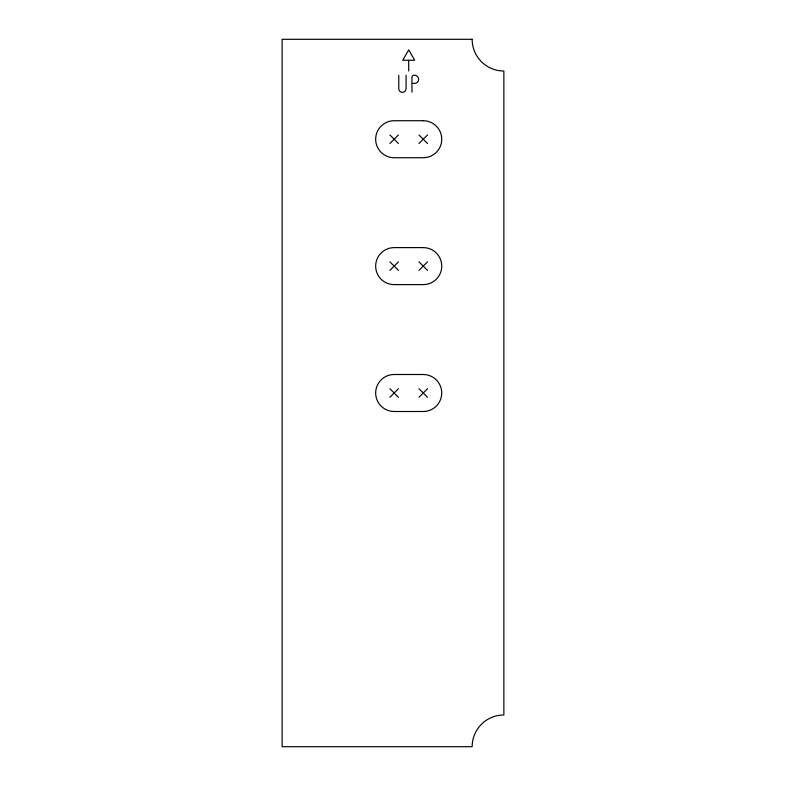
<?xml version="1.0" encoding="UTF-8"?>
<svg xmlns="http://www.w3.org/2000/svg" width="786" height="786" viewBox="0 0 786 786"><rect width="100%" height="100%" fill="white"/><g stroke="black" fill="none" stroke-linecap="round" stroke-linejoin="round"><path stroke-width="1.18" d="M389.895 143.494L398.433 134.956M418.967 143.494L427.515 134.956M389.895 270.384L398.433 261.846M418.967 270.384L427.515 261.846M389.895 397.274L398.433 388.726M418.967 397.274L427.515 388.726M408.278 60.247L402.717 60.247L408.7 49.872L414.694 60.247L408.7 60.247L408.7 71.025M412.385 83.404L414.566 83.404A4.077 4.077 0 0 0 418.643 79.327A4.077 4.077 0 0 0 414.566 75.25L413.937 75.25A1.985 1.985 0 0 0 411.962 77.234L411.962 92.168M418.967 134.956L427.515 143.494M389.895 134.956L398.433 143.494M418.967 261.846L427.515 270.384M389.895 261.846L398.433 270.384M418.967 388.726L427.515 397.274M389.895 388.726L398.433 397.274M406.077 75.25L406.077 88.7A3.655 3.655 0 0 1 402.422 92.355A3.655 3.655 0 0 1 398.767 88.7L398.767 75.25M472.15 39.3L282.135 39.3L282.135 746.7L472.15 746.7A31.725 31.725 0 0 1 503.865 714.975L503.865 71.025A31.725 31.725 0 0 1 472.15 39.3M423.241 120.72L394.159 120.72A18.5 18.5 0 0 0 375.659 139.22A18.5 18.5 0 0 0 394.159 157.731L423.241 157.731A18.5 18.5 0 0 0 441.742 139.22A18.5 18.5 0 0 0 423.241 120.72M423.241 247.61L394.159 247.61A18.5 18.5 0 0 0 375.659 266.11A18.5 18.5 0 0 0 394.159 284.62L423.241 284.62A18.5 18.5 0 0 0 441.742 266.11A18.5 18.5 0 0 0 423.241 247.61M423.241 374.5L394.159 374.5A18.5 18.5 0 0 0 375.659 393A18.5 18.5 0 0 0 394.159 411.5L423.241 411.5A18.5 18.5 0 0 0 441.742 393A18.5 18.5 0 0 0 423.241 374.5"/></g></svg>
